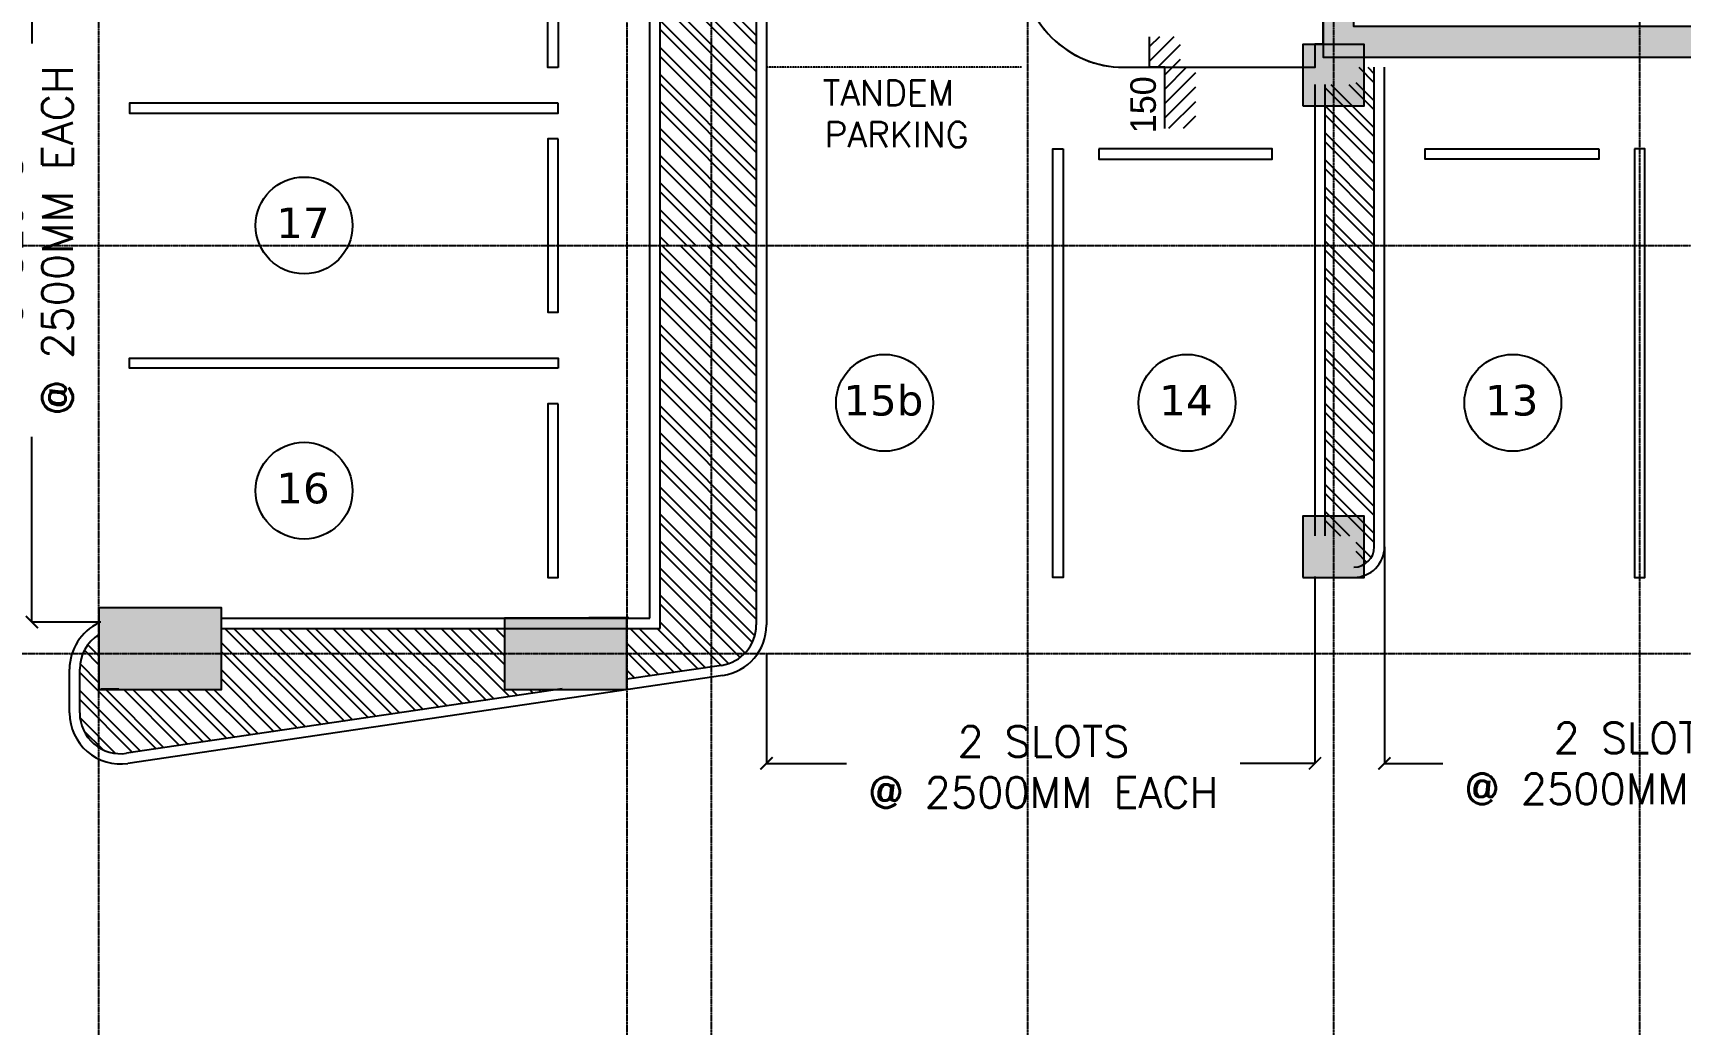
# Model space of a CAD drawing. Header units: inches. Extents: x -189245 to 740841, y -215444 to 469401.
# Drawn here: x 84045 to 100189, y 157674 to 167391 of the extents above; entities that cross this region are included whole.
import ezdxf

# ---------------------------------------------------------------- set-up
doc = ezdxf.new("R2010")
doc.units = ezdxf.units.IN
doc.header["$LTSCALE"] = 10
doc.header["$MEASUREMENT"] = 0
doc.linetypes.add('GRID NORMAL$0$GRID BASEMENT$0$GRID GROUND$0$GRID$0$$0$PHANTOM', pattern=[2.5, 1.25, -0.25, 0.25, -0.25, 0.25, -0.25])
doc.linetypes.add('HIDDEN', pattern=[0.375, 0.25, -0.125])
for name, color, linetype in [('a-dim', 8, 'Continuous'), ('A-DOOR', 1, 'Continuous'), ('A-GRID', 8, 'Continuous'), ('A-HATCH-CMU', 8, 'Continuous'), ('A-HATCH-SOLID', 252, 'Continuous'), ('A-HIDDEN', 2, 'HIDDEN'), ('A-PARKING', 252, 'Continuous'), ('A-RETAINING HATCH', 252, 'Continuous'), ('A-RETAINING WALL', 6, 'Continuous'), ('A-ROAD', 252, 'Continuous'), ('A-SHEARWALL', 6, 'Continuous'), ('A-TEXT', 3, 'Continuous'), ('COLUMN', 6, 'Continuous'), ('ELEVATION MARK', 2, 'Continuous'), ('TEXT', 3, 'Continuous')]:
    doc.layers.add(name, color=color, linetype=linetype)
doc.styles.add('PRSP_Simplex', font='simplex.shx')
doc.styles.add('ROMANS 300', font='romans.shx', dxfattribs={"height": 300})
doc.styles.add('VERDANA', font='verdana.TTF')
doc.dimstyles.get("Standard").update_dxf_attribs({"dimtxt": 0.18, "dimasz": 0.18, "dimexe": 0.18, "dimexo": 0.0625, "dimgap": 0.09, "dimtad": 0, "dimtih": 1, "dimtoh": 1, "dimdec": 4, "dimzin": 0, "dimdsep": 46, "dimtxsty": 'Standard', "dimcen": 0.09, "dimadec": 0, "dimazin": 0, "dimtfac": 1, "dimtdec": 4, "dimtofl": 0, "dimtmove": 0, "dimatfit": 3, "dimfxl": 1, "dimtolj": 1, "dimtzin": 0, "dimarcsym": 0})

# ---------------------------------------------------------------- blocks, each defined once
blk = doc.blocks.new('_ARCHTICK')
at = {"color": 0, "linetype": 'ByBlock', "ltscale": 20, "const_width": 0.15}
blk.add_lwpolyline([(-0.5, -0.5), (0.5, 0.5)], dxfattribs=at)
blk = doc.blocks.new('*D749')
at = {"layer": 'a-dim', "color": 1, "lineweight": -2}
for p, q in [((84711, 169104), (84035, 169104)), ((84035, 169104), (84035, 167288)), ((84035, 161615), (84035, 163431)), ((84711, 161615), (84035, 161615))]:
    blk.add_line(p, q, dxfattribs=at)
at = {"layer": 'Defpoints', "color": 0}
for p in [(84711, 169104), (84035, 161615), (84711, 161615)]:
    blk.add_point(p, dxfattribs=at)
at = {"layer": 'a-dim', "color": 1, "lineweight": -2, "xscale": 120, "yscale": 120, "zscale": 120}
for p, rotation in [((84035, 169104), 90), ((84035, 161615), 270)]:
    blk.add_blockref('_ARCHTICK', p, dxfattribs=dict(at, rotation=rotation))
at = {"layer": 'a-dim', "color": 3, "insert": (84035, 165359), "char_height": 300, "attachment_point": 5, "rotation": 90, "style": 'ROMANS 300'}
blk.add_mtext('\\A1;3 SLOTS\\P@ 2500MM EACH', dxfattribs=at)
blk = doc.blocks.new('STEP')
at = {"color": 1}
for p, q in [((-196, -300), (-496, 0)), ((-54, -300), (-354, 0)), ((0, -213), (-213, 0)), ((220, -150), (0, 70)), ((300, -89), (61, 150)), ((300, 53), (203, 150)), ((-337, -300), (-600, -37)), ((78, -150), (-72, 0)), ((-479, -300), (-600, -179))]:
    blk.add_line(p, q, dxfattribs=at)
at = {"color": 3}
blk.add_lwpolyline([(-600, 0), (0, 0), (0, 150), (300, 150)], dxfattribs=at)
blk.add_attdef('000', (-646, 88), '', height=250, dxfattribs=at)
blk = doc.blocks.new('Park-slot2')
at = {"color": 1}
blk.add_lwpolyline([(800, 1200), (5000, 1200), (5000, 1300), (800, 1300)], close=True, dxfattribs=at)
at = {"color": 2}
blk.add_lwpolyline([(800, 850), (900, 850), (900, -850), (800, -850)], close=True, dxfattribs=at)
blk = doc.blocks.new('*D776')
at = {"layer": 'a-dim', "color": 1, "lineweight": -2}
for p, q in [((96611, 162061), (96611, 160230)), ((91235, 161311), (91235, 160230)), ((91235, 160230), (92020, 160230)), ((96611, 160230), (95878, 160230))]:
    blk.add_line(p, q, dxfattribs=at)
at = {"layer": 'Defpoints', "color": 0}
for p in [(96611, 162061), (91235, 161311), (91235, 160230)]:
    blk.add_point(p, dxfattribs=at)
at = {"layer": 'a-dim', "color": 1, "lineweight": -2, "xscale": 120, "yscale": 120, "zscale": 120, "rotation": 180}
blk.add_blockref('_ARCHTICK', (91235, 160230), dxfattribs=at)
at = {"layer": 'a-dim', "color": 1, "lineweight": -2, "xscale": 120, "yscale": 120, "zscale": 120}
blk.add_blockref('_ARCHTICK', (96611, 160230), dxfattribs=at)
at = {"layer": 'a-dim', "color": 3, "insert": (93949, 160195), "char_height": 300, "attachment_point": 5, "style": 'ROMANS 300'}
blk.add_mtext('\\A1;2 SLOTS \\P@ 2500MM EACH', dxfattribs=at)
blk = doc.blocks.new('*D777')
at = {"layer": 'a-dim', "color": 1, "lineweight": -2}
for p, q in [((97292, 162354), (97292, 160230)), ((102292, 162354), (102292, 160230)), ((97292, 160230), (97864, 160230)), ((102292, 160230), (101721, 160230))]:
    blk.add_line(p, q, dxfattribs=at)
at = {"layer": 'Defpoints', "color": 0}
for p in [(97292, 162354), (102292, 162354), (102292, 160230)]:
    blk.add_point(p, dxfattribs=at)
at = {"layer": 'a-dim', "color": 1, "lineweight": -2, "xscale": 120, "yscale": 120, "zscale": 120, "rotation": 180}
blk.add_blockref('_ARCHTICK', (97292, 160230), dxfattribs=at)
at = {"layer": 'a-dim', "color": 1, "lineweight": -2, "xscale": 120, "yscale": 120, "zscale": 120}
blk.add_blockref('_ARCHTICK', (102292, 160230), dxfattribs=at)
at = {"layer": 'a-dim', "color": 3, "insert": (99792, 160230), "char_height": 300, "attachment_point": 5, "style": 'ROMANS 300'}
blk.add_mtext('\\A1;2 SLOTS\\P@ 2500MM EACH', dxfattribs=at)
blk = doc.blocks.new('1')
at = {"layer": 'A-DOOR'}
blk.add_circle((0, 0), 475, dxfattribs=at)
at = {"layer": 'TEXT', "style": 'VERDANA'}
blk.add_attdef('15B', (-404, -124), '', height=300, dxfattribs=at)

msp = doc.modelspace()

# ---------------------------------------------------------------- hatches: boundary and pattern name
at = {"layer": 'A-HATCH-SOLID', "ltscale": 2}
h = msp.add_hatch(color=256, dxfattribs=at)
h.paths.add_polyline_path([(78017.36797, 169753.41648), (78017.36797, 169053.41648), (79217.36797, 169053.41648), (79217.36797, 169753.41648)])
h.paths.add_polyline_path([(78017.36797, 165653.41648), (78017.36797, 164953.41648), (79217.36797, 164953.41648), (79217.36797, 165653.41648)])
h.paths.add_polyline_path([(78017.36797, 157653.41648), (78017.36797, 156953.41648), (79217.36797, 156953.41648), (79217.36797, 157653.41648)])
h.paths.add_polyline_path([(78717.36797, 148903.41648), (78017.36797, 148903.41648), (78017.36797, 147703.41648), (78717.36797, 147703.41648)])
h.paths.add_polyline_path([(78017.36797, 139653.41648), (78017.36797, 138953.41648), (79217.36797, 138953.41648), (79217.36797, 139653.41648)])
h.paths.add_polyline_path([(78017.36797, 131653.41648), (78017.36797, 130953.41648), (79217.36797, 130953.41648), (79217.36797, 131653.41648)])
h.paths.add_polyline_path([(78017.36797, 127553.41648), (78017.36797, 126853.41648), (79217.36797, 126853.41648), (79217.36797, 127553.41648)])
h.paths.add_polyline_path([(84692.36797, 135753.41648), (84692.36797, 134953.41648), (85892.36797, 134953.41648), (85892.36797, 135753.41648)])
h.paths.add_polyline_path([(88667.36797, 135653.41648), (88667.36797, 134953.41648), (89867.36797, 134953.41648), (89867.36797, 135653.41648)])
h.paths.add_polyline_path([(99492.36797, 129403.41648), (100092.36797, 129403.41648), (100092.36797, 130003.41648), (99492.36797, 130003.41648)])
h.paths.add_polyline_path([(105492.36797, 129403.88301), (106092.36797, 129403.88301), (106092.36797, 130003.88301), (105492.36797, 130003.88301)])
h.paths.add_polyline_path([(111492.36797, 129403.41648), (112092.36797, 129403.41648), (112092.36797, 130003.41648), (111492.36797, 130003.41648)])
h.paths.add_polyline_path([(114392.36797, 129403.41648), (114992.36797, 129403.41648), (114992.36797, 130003.41648), (114392.36797, 130003.41648)])
h.paths.add_polyline_path([(118763.91279, 130308.36053), (119347.20614, 130448.96235), (119206.60432, 131032.25569), (118623.31097, 130891.65387)])
h.paths.add_polyline_path([(111442.36797, 141553.41648), (112142.36797, 141553.41648), (112142.36797, 142753.41648), (111442.36797, 142753.41648)])
h.paths.add_polyline_path([(105442.36797, 141553.41648), (106142.36797, 141553.41648), (106142.36797, 142753.41648), (105442.36797, 142753.41648)])
h.paths.add_polyline_path([(99442.36797, 141553.41648), (100142.36797, 141553.41648), (100142.36797, 142753.41648), (99442.36797, 142753.41648)])
h.paths.add_polyline_path([(93442.36797, 141553.41648), (94142.36797, 141553.41648), (94142.36797, 142753.41648), (93442.36797, 142753.41648)])
h.paths.add_polyline_path([(93442.36797, 146353.41648), (94142.36797, 146353.41648), (94142.36797, 147553.41648), (93442.36797, 147553.41648)])
h.paths.add_polyline_path([(99442.36797, 146353.41648), (100142.36797, 146353.41648), (100142.36797, 147553.41648), (99442.36797, 147553.41648)])
h.paths.add_polyline_path([(105442.36797, 146353.41648), (106142.36797, 146353.41648), (106142.36797, 147553.41648), (105442.36797, 147553.41648)])
h.paths.add_polyline_path([(111442.36797, 146353.41648), (112142.36797, 146353.41648), (112142.36797, 147553.41648), (111442.36797, 147553.41648)])
h.paths.add_polyline_path([(108442.36797, 153853.41648), (109142.36797, 153853.41648), (109142.36797, 155053.41648), (108442.36797, 155053.41648)])
h.paths.add_polyline_path([(102442.36797, 153853.41648), (103142.36797, 153853.41648), (103142.36797, 155053.41648), (102442.36797, 155053.41648)])
h.paths.add_polyline_path([(96442.36797, 153853.41648), (97142.36797, 153853.41648), (97142.36797, 155053.41648), (96442.36797, 155053.41648)])
h.paths.add_polyline_path([(84692.36797, 161753.41648), (84692.36797, 160953.41648), (85892.36797, 160953.41648), (85892.36797, 161753.41648)])
h.paths.add_polyline_path([(88667.36797, 161653.41648), (88667.36797, 160953.41648), (89867.36797, 160953.41648), (89867.36797, 161653.41648)])
h.paths.add_polyline_path([(96492.36797, 162053.41648), (97092.36797, 162053.41648), (97092.36797, 162653.41648), (96492.36797, 162653.41648)])
h.paths.add_polyline_path([(96492.36797, 166677.41648), (97092.36797, 166677.41648), (97092.36797, 167277.41648), (96492.36797, 167277.41648)])
h.paths.add_polyline_path([(102492.36797, 166677.41648), (103092.36797, 166677.41648), (103092.36797, 167277.41648), (102492.36797, 167277.41648)])
h.paths.add_polyline_path([(102492.36797, 162053.41648), (103092.36797, 162053.41648), (103092.36797, 162653.41648), (102492.36797, 162653.41648)])
h.paths.add_polyline_path([(108492.36797, 166677.41648), (109092.36797, 166677.41648), (109092.36797, 167277.41648), (108492.36797, 167277.41648)])
h.paths.add_polyline_path([(108492.36797, 162053.41648), (109092.36797, 162053.41648), (109092.36797, 162653.41648), (108492.36797, 162653.41648)])
h.paths.add_polyline_path([(124892.36797, 162076.01537), (125492.36797, 162076.01537), (125492.36797, 162676.01537), (124892.36797, 162676.01537)])
h.paths.add_polyline_path([(124892.36797, 153553.41648), (125492.36797, 153553.41648), (125492.36797, 155053.41648), (124892.36797, 155053.41648)])
h.paths.add_polyline_path([(124892.36797, 149053.41648), (125492.36797, 149053.41648), (125492.36797, 150553.41648), (124892.36797, 150553.41648)])
h.paths.add_polyline_path([(124892.36797, 146053.41648), (125492.36797, 146053.41648), (125492.36797, 147553.41648), (124892.36797, 147553.41648)])
h.paths.add_polyline_path([(124892.36797, 141553.41648), (125492.36797, 141553.41648), (125492.36797, 143053.41648), (124892.36797, 143053.41648)])
h.paths.add_polyline_path([(124886.54631, 131804.97759), (125469.83965, 131945.57941), (125329.23783, 132528.87276), (124745.94449, 132388.27094)])
h.paths.add_polyline_path([(117392.36797, 162053.41648), (117992.36797, 162053.41648), (117992.36797, 162653.41648), (117392.36797, 162653.41648)])
h.paths.add_polyline_path([(116592.36797, 164688.09359), (117192.36797, 164688.09359), (117192.36797, 165288.09359), (116592.36797, 165288.09359)])
h.paths.add_polyline_path([(99492.36724, 133958.50249), (100092.36724, 133958.50249), (100092.36724, 134558.50249), (99492.36724, 134558.50249)])
h.paths.add_polyline_path([(105492.36711, 133959.36792), (106092.36711, 133959.36792), (106092.36711, 134559.36792), (105492.36711, 134559.36792)])
h.paths.add_polyline_path([(111492.36699, 133960.22938), (112092.36699, 133960.22938), (112092.36699, 134560.22938), (111492.36699, 134560.22938)])
h.paths.add_polyline_path([(124907.60982, 136119.92322), (125492.23186, 136254.89385), (125357.26123, 136839.51589), (124772.63919, 136704.54526)])
h.paths.add_polyline_path([(117834.58045, 134433.11723), (118419.20249, 134568.08786), (118284.23186, 135152.7099), (117699.60982, 135017.73927)])
h.paths.add_polyline_path([(88667.36797, 155053.41648), (88667.36797, 154353.41648), (89867.36797, 154353.41648), (89867.36797, 155053.41648)])
h.paths.add_polyline_path([(88667.36797, 142253.41648), (88667.36797, 141553.41648), (89867.36797, 141553.41648), (89867.36797, 142253.41648)])
h.paths.add_polyline_path([(93492.36796, 133957.58157), (94092.36796, 133957.58157), (94092.36796, 134557.58157), (93492.36796, 134557.58157)])
h.paths.add_polyline_path([(93492.36856, 129403.41648), (94092.36856, 129403.41648), (94092.36856, 130003.41648), (93492.36856, 130003.41648)])
at = {"layer": 'A-PARKING'}
h = msp.add_hatch(dxfattribs=at)
h.set_pattern_fill('ANSI32', color=8, scale=500, angle=90, style=0)
h.set_pattern_definition([(135, (90192.4, 165303.88), (-132.5825, -132.5825), []), (135, (90192.4, 165392.27), (-132.5825, -132.5825), [])])
h.paths.add_polyline_path([(90692.36797, 169203.88317), (90192.39924, 169203.88317), (90192.39924, 165303.88317), (90692.36797, 165303.88317)])
h.paths.add_polyline_path([(91135.30576, 169203.88317), (90692.36797, 169203.88317), (90692.36797, 165303.88317), (91135.07213, 165303.88317)])
h = msp.add_hatch(dxfattribs=at)
h.set_pattern_fill('ANSI32', color=8, scale=500, angle=90, style=0)
h.set_pattern_definition([(135, (78017.65, 121641.35), (-132.5825, -132.5825), []), (135, (78017.65, 121729.74), (-132.5825, -132.5825), [])])
h.paths.add_polyline_path([(97192.38361, 165311.07958), (96811.32235, 165311.07958), (96811.32235, 162461.07958), (97011.32235, 162461.07958), (97011.32235, 162154.78185, 0.3867018205), (97192.38361, 162353.88314)])
h.paths.add_polyline_path([(97192.38361, 167053.88317), (97011.32235, 167053.88317), (97011.32235, 166884.85588), (96811.32235, 166884.85588), (96811.32235, 165311.07958), (97192.38361, 165311.07958)])
h.paths.add_polyline_path([(96811.32235, 166884.85588), (96711.35415, 166884.85588), (96711.34284, 165311.07958), (96811.32235, 165311.07958)])
h.paths.add_polyline_path([(96711.32235, 162461.07958), (96811.32235, 162461.07958), (96811.32235, 165311.07958), (96711.34284, 165311.07958)])
h = msp.add_hatch(dxfattribs=at)
h.set_pattern_fill('ANSI32', color=8, scale=500, angle=90, style=0)
h.set_pattern_definition([(135, (89867.37, 161054.15), (-132.5825, -132.5825), []), (135, (89867.37, 161142.54), (-132.5825, -132.5825), [])])
h.paths.add_polyline_path([(90692.36797, 161303.88317), (89867.36797, 161303.88317), (89867.36797, 161054.15182), (90692.36797, 161176.16901)])
h.paths.add_polyline_path([(91017.61482, 161303.88317), (90692.36797, 161303.88317), (90692.36797, 161176.16901), (90793.37268, 161191.10756, 0.1609407606)])
h.paths.add_polyline_path([(90692.36797, 165303.88317), (90192.39924, 165303.88317), (90192.39924, 161553.41648), (89867.36797, 161553.41648), (89867.36797, 161303.88317), (90692.36797, 161303.88317)])
h.paths.add_polyline_path([(91135.07213, 165303.88317), (90692.36797, 165303.88317), (90692.36797, 161303.88317), (91017.61482, 161303.88317, 0.1989678503), (91134.84945, 161586.77923)])
h = msp.add_hatch(dxfattribs=at)
h.set_pattern_fill('ANSI32', color=8, scale=500, angle=90, style=0)
h.set_pattern_definition([(135, (84503.82, 160324.4), (-132.5825, -132.5825), []), (135, (84503.82, 160412.78), (-132.5825, -132.5825), [])])
h.paths.add_polyline_path([(88667.36797, 161553.41648), (85892.36797, 161553.41648), (85892.36797, 161303.88317), (88667.36797, 161303.88317)])
h.paths.add_polyline_path([(88667.36797, 161303.88317), (85892.36797, 161303.88317), (85892.36797, 160953.41648), (84692.36797, 160953.41648), (84692.36797, 160384.85472, 0.1777933794), (84962.34253, 160328.70045), (89186.26175, 160953.41648), (88667.36797, 160953.41648)])
h.paths.add_polyline_path([(84692.36797, 161303.88317), (84533.1985, 161303.88317, 0.0967137746), (84503.8193, 161153.41648), (84503.8193, 160724.39608, 0.2590234443), (84692.36797, 160384.85472)])
h.paths.add_polyline_path([(84692.36797, 161492.95783, 0.1583429984), (84533.1985, 161303.88317), (84692.36797, 161303.88317)])
at = {"layer": 'A-RETAINING HATCH', "ltscale": 2}
h = msp.add_hatch(color=256, dxfattribs=at)
h.paths.add_polyline_path([(78017.36797, 174466.41645), (75573.55006, 174466.41645), (74808.89379, 170416.55586), (74787.51877, 170259.33448), (73827.34522, 163196.89424), (73215.66904, 155926.09267), (72979.67635, 148654.55267), (73120.54239, 141369.98807), (73635.43489, 134081.92157), (74522.59345, 126829.90499), (75342.94269, 122141.34986), (78017.36797, 122141.34986), (78017.36797, 121841.34986), (75090.87575, 121841.34986), (74225.75135, 126785.80913), (73336.7221, 134053.11762), (72820.74697, 141356.50819), (72679.58223, 148656.51948), (72916.09062, 155943.94953), (73528.99027, 163229.29404), (74490.25348, 170299.74916), (74512.66915, 170464.62491), (75324.89263, 174766.41645), (78017.36797, 174766.41648)])
h.paths.add_polyline_path([(84692.36797, 172453.88317), (83392.36797, 172453.88317), (83392.36797, 172153.88317), (84692.36797, 172153.88317)])
h.paths.add_polyline_path([(90092.39924, 172153.88317), (92067.72329, 172153.88317), (96692.39924, 170832.68086), (96692.39924, 167153.88317), (109569.37593, 167153.88317), (125192.36797, 162690.59265), (125192.36797, 155053.88317), (125492.36797, 155053.88317), (125492.36797, 162916.88895), (109611.38869, 167453.88314), (96992.39924, 167453.88314), (96992.39924, 171058.97715), (92109.73595, 172453.88317), (90092.39924, 172453.88317)])
h.paths.add_polyline_path([(125192.36797, 132157.45303), (125192.36797, 141553.41648), (125492.36797, 141553.41648), (125492.36797, 131921.89602), (125492.36797, 131921.89602), (93681.47621, 124153.88317), (89867.36797, 124153.88317), (89867.36797, 124453.88317), (93645.37754, 124453.88317)])
h.paths.add_polyline_path([(84692.36797, 124453.88317), (83392.36797, 124453.88317), (83392.36797, 124153.88317), (84692.36797, 124153.88317)])
h.paths.add_polyline_path([(125192.36797, 147553.88317), (125192.36797, 149053.41648)])
edge = h.paths.add_edge_path()
edge.add_line((125492.36797, 155053.88317), (125492.36797, 162916.88895))
edge.add_line((125192.36797, 155053.88317), (125192.36797, 162053.88317))
edge.add_line((125192.36797, 150653.88317), (125192.36797, 153553.41648))
edge.add_line((125192.36797, 143153.88317), (125192.36797, 145953.88317))
edge.add_line((125192.36797, 150653.88317), (125192.36797, 153353.88317))
edge.add_line((125192.36797, 143253.88317), (125192.36797, 145953.88317))
h.paths.add_polyline_path([(90092.39924, 172453.88317), (89867.36797, 172453.88317), (89867.36797, 172153.88317), (90092.39924, 172153.88317)])
h.paths.add_polyline_path([(125492.36797, 153553.41648), (125092.36797, 153553.41648), (125092.36797, 150553.41648), (125492.36797, 150553.41648)])
h.paths.add_polyline_path([(125492.36797, 149053.41648), (125092.36797, 149053.41648), (125092.36797, 147553.41648), (125492.36797, 147553.41648)])
h.paths.add_polyline_path([(125492.36797, 146053.41648), (125092.36797, 146053.41648), (125092.36797, 143053.41648), (125492.36797, 143053.41648)])

# ---------------------------------------------------------------- linework, layer by layer
at = {"color": 2}
msp.add_lwpolyline([(89192.39924, 166353.59802), (89092.39924, 166353.59802), (89092.39924, 164653.59802), (89192.39924, 164653.59802)], close=True, dxfattribs=at)
at = {"layer": 'A-GRID', "linetype": 'GRID NORMAL$0$GRID BASEMENT$0$GRID GROUND$0$GRID$0$$0$PHANTOM'}
for p, q in [((84686.52792, 178559.12381), (84686.52792, 120830.78168)), ((90692.36797, 178562.49557), (90692.36797, 120834.15344)), ((93792.36797, 178562.49557), (93792.36795, 120834.15344)), ((96792.36797, 178562.49557), (96792.36797, 120834.15344)), ((99792.36797, 178562.49557), (99792.36797, 120834.15344)), ((89867.36797, 177562.64506), (89867.36797, 120821.92861)), ((134963.03974, 165303.88317), (67947.5999, 165303.88317)), ((134963.03974, 161303.88317), (67947.5999, 161303.88317))]:
    msp.add_line(p, q, dxfattribs=at)
at = {"layer": 'A-HATCH-CMU'}
for p, q in [((89493.57691, 161660.25582), (89886.29108, 161660.25582)), ((84711.32235, 160961.07958), (84888.24791, 160961.07958))]:
    msp.add_line(p, q, dxfattribs=at)
at = {"layer": 'A-HIDDEN', "color": 1}
msp.add_line((93734.58409, 167053.88314), (91234.61921, 167053.88314), dxfattribs=at)
at = {"layer": 'A-PARKING', "color": 1, "ltscale": 2}
msp.add_lwpolyline([(96692.36797, 170014.85946), (93736.32235, 170014.85946), (93736.32235, 168053.88314, 0.4142135624), (94736.32235, 167053.88314), (96611.32235, 167053.88314), (96611.32235, 167284.85588), (96692.39924, 167284.85588)], format="xyb", close=True, dxfattribs=at)
at = {"layer": 'A-RETAINING WALL', "linetype": 'Continuous'}
msp.add_lwpolyline([(89867.36797, 172153.88317), (92067.72329, 172153.88317), (96692.39924, 170832.68086), (96692.39924, 167153.88317), (109569.37593, 167153.88317), (125192.36797, 162690.59265), (125192.36797, 155053.88317), (125492.36797, 155053.88317), (125492.36797, 162916.88895), (109611.38869, 167453.88314), (96992.39924, 167453.88314), (96992.39924, 171058.97715), (92109.73595, 172453.88317), (89867.36797, 172453.88317), (89867.36797, 172153.88317)], dxfattribs=at)
at = {"layer": 'A-ROAD', "color": 251}
for p, q in [((91135.48249, 172153.88916), (91134.84945, 161586.77923)), ((91235.48249, 172153.88317), (91234.84945, 161586.77324)), ((90192.39924, 161553.41648), (90192.39924, 169203.88317)), ((90092.39924, 161653.41648), (90092.39924, 169103.88317)), ((94736.32235, 167053.88314), (96598.28229, 167053.88314)), ((97192.38361, 162353.88314), (97192.38361, 167053.88317)), ((97292.38361, 162353.88314), (97292.38361, 167053.88317)), ((96611.32235, 162461.07958), (96611.35415, 166884.85588)), ((96711.32235, 162461.07886), (96711.35415, 166884.85588)), ((85892.36797, 161653.41648), (90092.39924, 161653.41648)), ((85892.36797, 161553.41648), (90192.39924, 161553.41648)), ((84403.8193, 160724.39608), (84403.8193, 161153.41648)), ((84503.8193, 160724.39608), (84503.8193, 161153.41648)), ((90793.37268, 161191.10756), (89867.36797, 161054.15182)), ((89232.50488, 160960.25582), (84962.34253, 160328.70045)), ((90808.00349, 161092.18366), (84976.97334, 160229.77654))]:
    msp.add_line(p, q, dxfattribs=at)
for centre, radius, start, end in [((94736.32235, 168053.88314), 1000, 180, 270), ((96992.38361, 162353.88314), 300, 270, 0), ((96992.38361, 162353.88314), 200, 270, 0), ((84903.8193, 161153.41648), 500, 115.017981026, 180), ((84903.8193, 161153.41648), 400, 121.91282353, 180), ((90734.84945, 161586.80319), 400, 278.413034475, 359.996567601), ((90734.84945, 161586.80319), 500, 278.413034475, 359.996567601), ((84903.8193, 160724.39608), 500, 180, 278.413034475), ((84903.8193, 160724.39608), 400, 180, 278.413034475)]:
    msp.add_arc(centre, radius, start, end, dxfattribs=at)
at = {"layer": 'A-SHEARWALL', "ltscale": 2}
msp.add_lwpolyline([(97092.36797, 167053.88317), (97092.36797, 167153.88317), (109569.37593, 167153.88317), (109919.40898, 167053.88317)], dxfattribs=at)
at = {"layer": 'COLUMN', "linetype": 'Continuous'}
for points in [[(96492.36797, 166677.41648), (97092.36797, 166677.41648), (97092.36797, 167277.41648), (96492.36797, 167277.41648)], [(96492.36797, 162053.41648), (97092.36797, 162053.41648), (97092.36797, 162653.41648), (96492.36797, 162653.41648)], [(84692.36797, 161753.41648), (84692.36797, 160953.41648), (85892.36797, 160953.41648), (85892.36797, 161753.41648)], [(88667.36797, 161653.41648), (88667.36797, 160953.41648), (89867.36797, 160953.41648), (89867.36797, 161653.41648)]]:
    msp.add_lwpolyline(points, close=True, dxfattribs=at)

# ---------------------------------------------------------------- block references
at = {"layer": 'A-DOOR'}
for p, values in [((86703.131, 165503.59802), {'15B': ' 17'}), ((92392.11339, 163764.61492), {'15B': '15b'}), ((95357.50228, 163764.61492), {'15B': ' 14'}), ((98550.30631, 163764.61492), {'15B': ' 13'}), ((86703.131, 162903.41648), {'15B': ' 16'})]:
    msp.add_blockref('1', p, dxfattribs=at).add_auto_attribs(values)
at = {"layer": 'A-PARKING', "color": 1}
for p, rotation in [((89992.39924, 167903.77957), 180), ((98542.38361, 167053.88314), 270)]:
    msp.add_blockref('Park-slot2', p, dxfattribs=dict(at, rotation=rotation))
at = {"layer": 'A-PARKING', "color": 1, "xscale": -1, "rotation": 90}
msp.add_blockref('Park-slot2', (95342.63637, 167053.88314), dxfattribs=at)
at = {"layer": 'A-PARKING', "color": 1, "xscale": -1}
msp.add_blockref('Park-slot2', (89992.39924, 162903.41648), dxfattribs=at)
at = {"layer": 'ELEVATION MARK', "rotation": 90}
msp.add_blockref('STEP', (95139.36014, 167053.88314), dxfattribs=at).add_auto_attribs({'000': '150'})

# ---------------------------------------------------------------- texts
at = {"layer": 'A-TEXT', "char_height": 250, "width": 1547.6190476, "attachment_point": 8, "style": 'PRSP_Simplex'}
for s, insert in [('TANDEM', (92429.41202, 166678.16343)), ('PARKING', (92509.30557, 166269.76966))]:
    msp.add_mtext(s, dxfattribs=dict(at, insert=insert))

# ---------------------------------------------------------------- dimensions: what is measured, and where the dimension line sits
at = {"layer": 'a-dim', "color": 3}
dim = msp.add_linear_dim(base=(84035.13545, 161614.87603), p1=(84711.32235, 169103.88317), p2=(84711.32235, 161614.87603), angle=90, text='3 SLOTS\\P@ 2500MM EACH', dimstyle='Standard', override={"dimasz": 120, "dimtxsty": 'ROMANS 300', "dimblk1": 'ARCHTICK', "dimblk2": 'ARCHTICK', "dimsah": 1, "dimclrd": 1, "dimclre": 1, "dimclrt": 3, "dimtmove": 1}, dxfattribs=at)
dim.commit()
dim.dimension.update_dxf_attribs({"geometry": '*D749', "text_midpoint": (84035.13545, 165359.3796), "dimtype": 160, "text_rotation": 90})
for base, p1, p2, text, picture, middle in [((102292.38361, 160229.84692), (97292.38361, 162353.88314), (102292.38361, 162353.88317), '2 SLOTS\\P@ 2500MM EACH', '*D777', (99792.38361, 160229.84692)), ((91234.83293, 160229.84692), (96611.32235, 162061.07958), (91234.83293, 161311.07958), '2 SLOTS \\P@ 2500MM EACH', '*D776', (93949.11144, 160195.1704))]:
    dim = msp.add_linear_dim(base=base, p1=p1, p2=p2, text=text, dimstyle='Standard', override={"dimasz": 120, "dimtxsty": 'ROMANS 300', "dimblk1": 'ARCHTICK', "dimblk2": 'ARCHTICK', "dimsah": 1, "dimclrd": 1, "dimclre": 1, "dimclrt": 3, "dimtmove": 1}, dxfattribs=at)
    dim.commit()
    dim.dimension.update_dxf_attribs({"geometry": picture, "text_midpoint": middle, "dimtype": 160})

doc.saveas('drawing.dxf')
